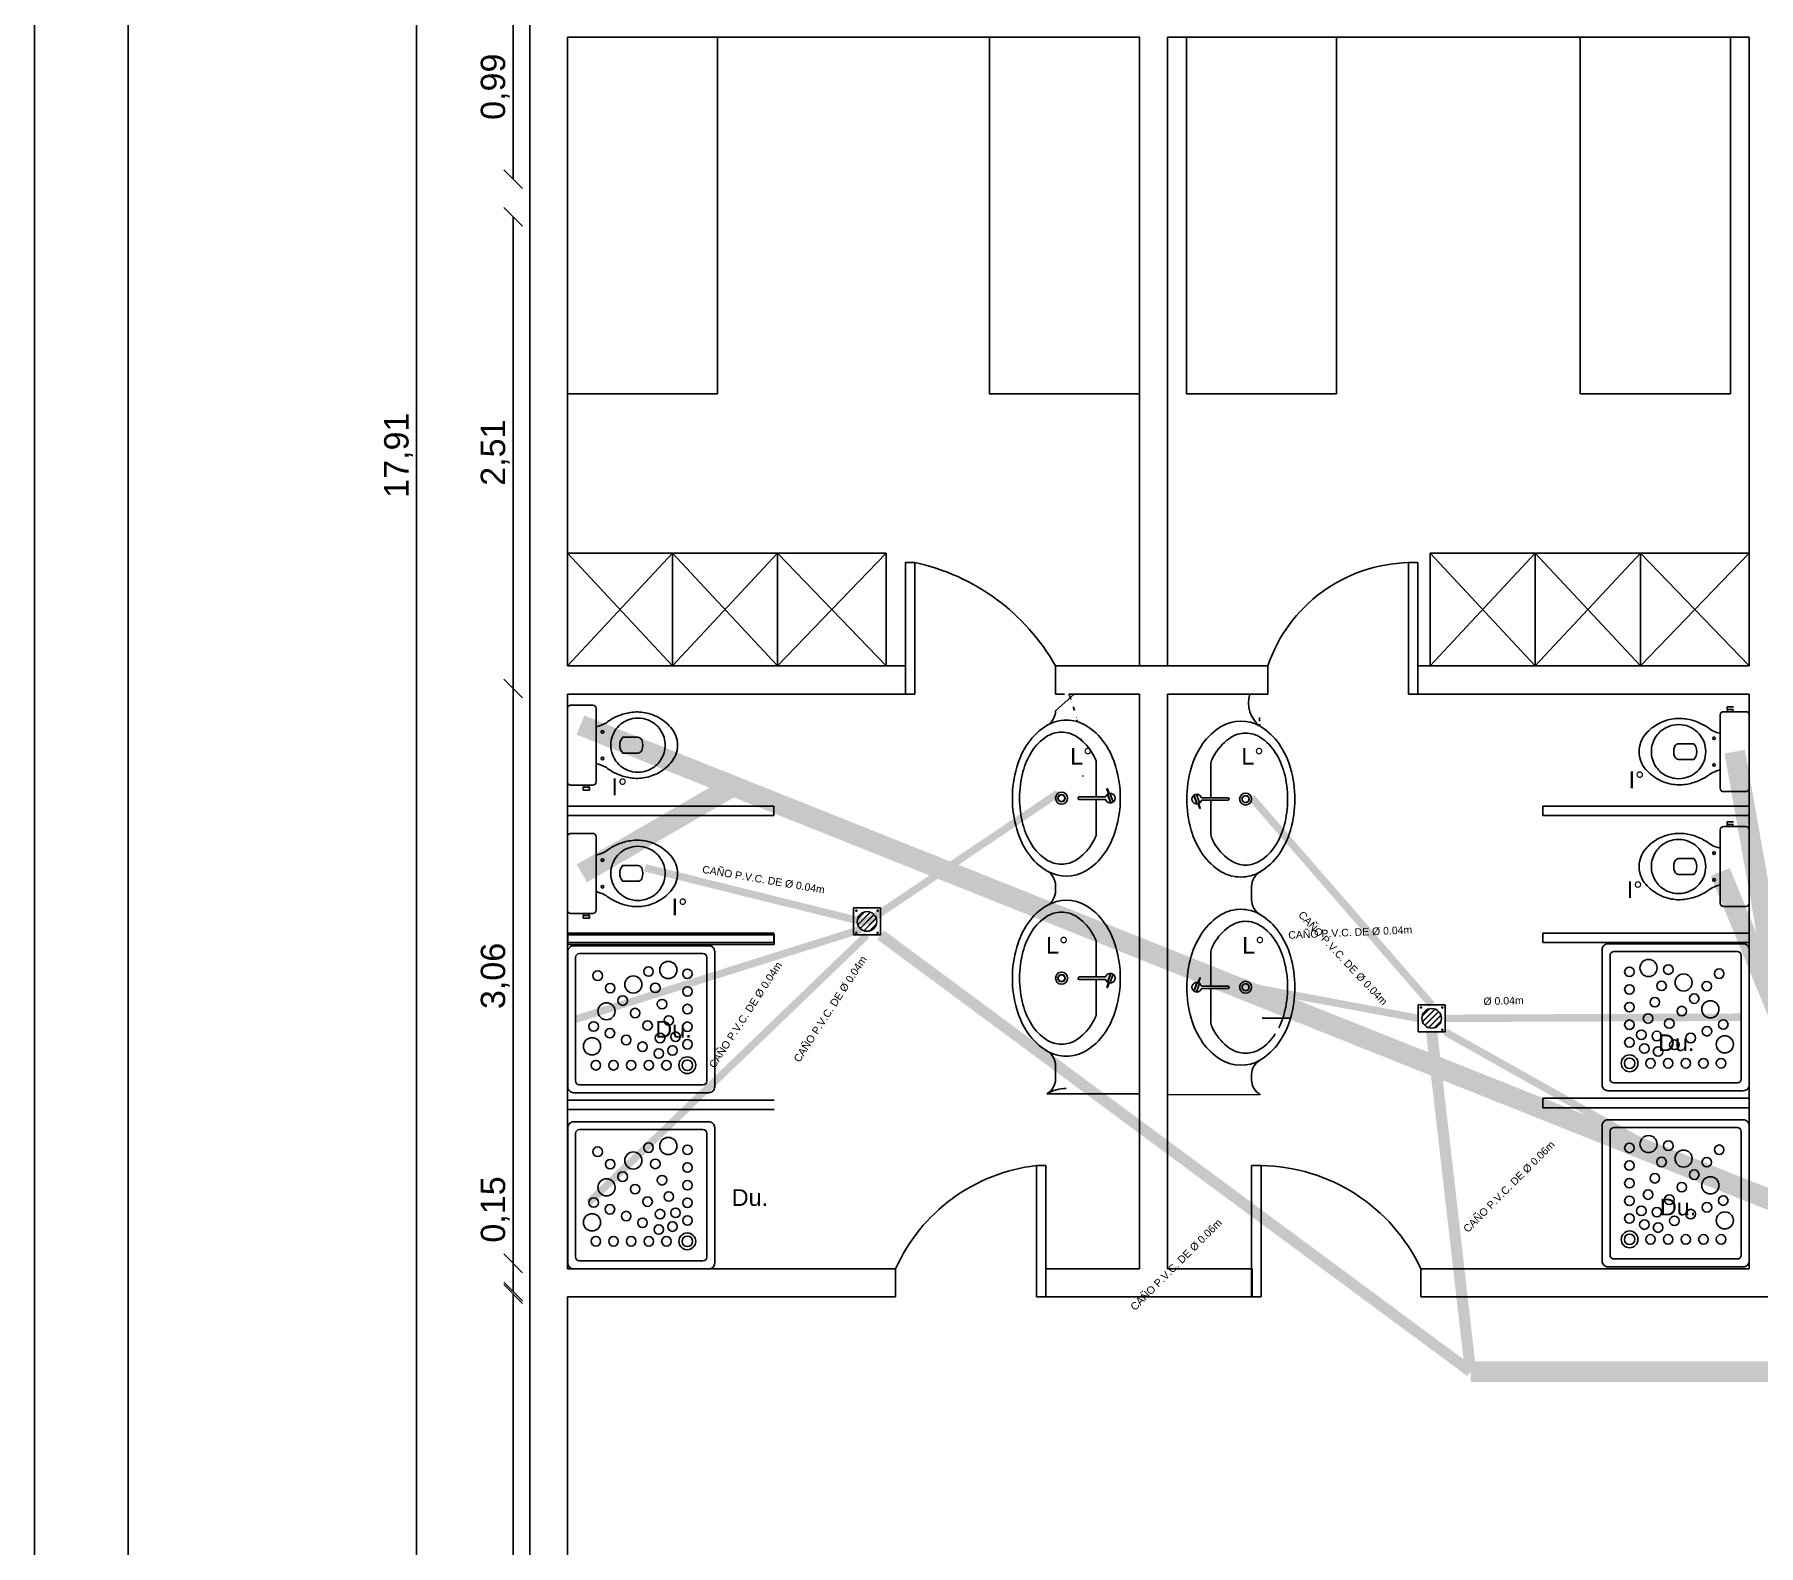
# Model space of a CAD drawing. Header units: millimetres. Extents: x 2439 to 2849, y 1282 to 1398.
# Drawn here: x 2698.82 to 2708.01, y 1337.84 to 1345.9 of the extents above; entities that cross this region are included whole.
import ezdxf

# ---------------------------------------------------------------- set-up
doc = ezdxf.new("R2010")
doc.units = ezdxf.units.MM
doc.linetypes.add('DASHDOT', pattern=[1, 0.5, -0.25, 0, -0.25])
for name, color, linetype in [('Desagues primarios', 1, 'Continuous'), ('Desagues secundarios', 36, 'Continuous'), ('Instalaciones elctricas', 1, 'Continuous'), ('Muro', 3, 'Continuous'), ('S.SECUNDARIO', 32, 'Continuous')]:
    doc.layers.add(name, color=color, linetype=linetype)
doc.styles.get("Standard").update_dxf_attribs({"font": 'arial.ttf'})
doc.dimstyles.new('Joel', dxfattribs={"dimtxt": 0.13, "dimasz": 0.1, "dimexe": 1.25, "dimexo": 0.625, "dimgap": 0.0176, "dimtad": 1, "dimtxsty": 'Standard', "dimblk": 'OBLIQUE', "dimcen": 2.5, "dimse1": 1, "dimse2": 1, "dimclre": 256, "dimadec": 0, "dimazin": 0, "dimtfac": 1, "dimtmove": 0, "dimatfit": 3, "dimldrblk": 'OBLIQUE', "dimfxl": 1, "dimarcsym": 0})

# ---------------------------------------------------------------- blocks, each defined once
blk = doc.blocks.new('Armario')
for p, q in [((-0.1018, 0.3676), (-1.8018, 0.3676)), ((-1.8018, 0.3676), (-1.2418, 0.3676)), ((-1.2418, 0.3676), (-1.8018, -0.2324)), ((-1.8018, 0.3676), (-1.2418, -0.2324)), ((-1.8018, 0.3676), (-1.8018, -0.2324)), ((-1.2418, 0.3676), (-1.2418, -0.2324)), ((-0.6818, 0.3676), (-1.2418, -0.2324)), ((-1.2418, -0.2324), (-1.2418, 0.3676)), ((-1.2418, 0.3676), (-0.6818, -0.2324)), ((-0.6818, -0.2324), (-0.6818, 0.3676)), ((-0.6818, 0.3676), (-0.1018, -0.2324)), ((-0.1018, 0.3676), (-0.6818, -0.2324)), ((-0.1018, -0.2324), (-0.1018, 0.3676)), ((-1.8018, -0.2324), (-0.1018, -0.2324)), ((-1.2418, -0.2324), (-0.6818, -0.2324))]:
    blk.add_line(p, q)
blk = doc.blocks.new('_Oblique')
at = {"color": 0, "linetype": 'ByBlock', "lineweight": -2}
blk.add_line((-0.5, -0.5), (0.5, 0.5), dxfattribs=at)
blk = doc.blocks.new('*D55')
at = {"color": 0, "lineweight": -2, "transparency": 16777216}
blk.add_line((2701.367, 1346.1116), (2701.367, 1345.1257), dxfattribs=at)
at = {"layer": 'Defpoints', "color": 0, "transparency": 16777216}
for p in [(2708.5759, 1346.1116), (2701.367, 1345.1257), (2708.5759, 1345.1257)]:
    blk.add_point(p, dxfattribs=at)
at = {"color": 0, "lineweight": -2, "transparency": 16777216, "xscale": 0.1, "yscale": 0.1, "zscale": 0.1}
for p, rotation in [((2701.367, 1346.1116), 90), ((2701.367, 1345.1257), 270)]:
    blk.add_blockref('_Oblique', p, dxfattribs=dict(at, rotation=rotation))
at = {"color": 0, "transparency": 16777216, "insert": (2701.2713, 1345.6187), "char_height": 0.13, "attachment_point": 5, "rotation": 90}
blk.add_mtext('0,99', dxfattribs=at)
blk = doc.blocks.new('*D56')
at = {"color": 0, "lineweight": -2, "transparency": 16777216}
blk.add_line((2701.367, 1344.9257), (2701.367, 1342.4116), dxfattribs=at)
at = {"layer": 'Defpoints', "color": 0, "transparency": 16777216}
for p in [(2708.5759, 1344.9257), (2701.367, 1342.4116), (2708.5759, 1342.4116)]:
    blk.add_point(p, dxfattribs=at)
at = {"color": 0, "lineweight": -2, "transparency": 16777216, "xscale": 0.1, "yscale": 0.1, "zscale": 0.1}
for p, rotation in [((2701.367, 1344.9257), 90), ((2701.367, 1342.4116), 270)]:
    blk.add_blockref('_Oblique', p, dxfattribs=dict(at, rotation=rotation))
at = {"color": 0, "transparency": 16777216, "insert": (2701.2713, 1343.6687), "char_height": 0.13, "attachment_point": 5, "rotation": 90}
blk.add_mtext('2,51', dxfattribs=at)
blk = doc.blocks.new('*D57')
at = {"color": 0, "lineweight": -2, "transparency": 16777216}
blk.add_line((2701.367, 1342.4116), (2701.367, 1339.3486), dxfattribs=at)
at = {"layer": 'Defpoints', "color": 0, "transparency": 16777216}
for p in [(2702.1259, 1342.4116), (2701.367, 1339.3486), (2702.1259, 1339.3486)]:
    blk.add_point(p, dxfattribs=at)
at = {"color": 0, "lineweight": -2, "transparency": 16777216, "xscale": 0.1, "yscale": 0.1, "zscale": 0.1}
for p, rotation in [((2701.367, 1342.4116), 90), ((2701.367, 1339.3486), 270)]:
    blk.add_blockref('_Oblique', p, dxfattribs=dict(at, rotation=rotation))
at = {"color": 0, "transparency": 16777216, "insert": (2701.2713, 1340.8801), "char_height": 0.13, "attachment_point": 5, "rotation": 90}
blk.add_mtext('3,06', dxfattribs=at)
blk = doc.blocks.new('*D58')
at = {"color": 0, "lineweight": -2, "transparency": 16777216}
for p, q in [((2701.367, 1339.3486), (2701.367, 1339.8225)), ((2701.367, 1339.1986), (2701.367, 1339.3486))]:
    blk.add_line(p, q, dxfattribs=at)
at = {"layer": 'Defpoints', "color": 0, "transparency": 16777216}
for p in [(2701.367, 1339.3486), (2703.8759, 1339.3486), (2703.8759, 1339.1986)]:
    blk.add_point(p, dxfattribs=at)
at = {"color": 0, "lineweight": -2, "transparency": 16777216, "xscale": 0.1, "yscale": 0.1, "zscale": 0.1}
for p, rotation in [((2701.367, 1339.3486), 90), ((2701.367, 1339.1986), 270)]:
    blk.add_blockref('_Oblique', p, dxfattribs=dict(at, rotation=rotation))
at = {"color": 0, "transparency": 16777216, "insert": (2701.2713, 1339.6356), "char_height": 0.13, "attachment_point": 5, "rotation": 90}
blk.add_mtext('0,15', dxfattribs=at)
blk = doc.blocks.new('*D59')
at = {"color": 0, "lineweight": -2, "transparency": 16777216}
blk.add_line((2701.367, 1339.1851), (2701.367, 1334.8986), dxfattribs=at)
at = {"layer": 'Defpoints', "color": 0, "transparency": 16777216}
for p in [(2702.1259, 1339.1851), (2701.367, 1334.8986), (2702.1259, 1334.8986)]:
    blk.add_point(p, dxfattribs=at)
at = {"color": 0, "lineweight": -2, "transparency": 16777216, "xscale": 0.1, "yscale": 0.1, "zscale": 0.1}
for p, rotation in [((2701.367, 1339.1851), 90), ((2701.367, 1334.8986), 270)]:
    blk.add_blockref('_Oblique', p, dxfattribs=dict(at, rotation=rotation))
at = {"color": 0, "transparency": 16777216, "insert": (2701.2713, 1337.0419), "char_height": 0.13, "attachment_point": 5, "rotation": 90}
blk.add_mtext('4,29', dxfattribs=at)
blk = doc.blocks.new('*D61')
at = {"color": 0, "lineweight": -2, "transparency": 16777216}
blk.add_line((2700.8521, 1352.6116), (2700.8521, 1334.6986), dxfattribs=at)
at = {"layer": 'Defpoints', "color": 0, "transparency": 16777216}
for p in [(2705.9259, 1352.6116), (2700.8521, 1334.6986), (2705.9259, 1334.6986)]:
    blk.add_point(p, dxfattribs=at)
at = {"color": 0, "lineweight": -2, "transparency": 16777216, "xscale": 0.1, "yscale": 0.1, "zscale": 0.1}
for p, rotation in [((2700.8521, 1352.6116), 90), ((2700.8521, 1334.6986), 270)]:
    blk.add_blockref('_Oblique', p, dxfattribs=dict(at, rotation=rotation))
at = {"color": 0, "transparency": 16777216, "insert": (2700.7563, 1343.6551), "char_height": 0.13, "attachment_point": 5, "rotation": 90}
blk.add_mtext('17,91', dxfattribs=at)

msp = doc.modelspace()

# ---------------------------------------------------------------- hatches: boundary and pattern name
at = {"layer": 'S.SECUNDARIO', "ltscale": 0.6}
h = msp.add_hatch(dxfattribs=at)
h.set_pattern_fill('JIS_LC_8', color=256, scale=0.002891, style=0)
h.set_pattern_definition([(45, (2703.200876, 1341.11823), (-0.0159453, 0.0159453), []), (45, (2703.202032, 1341.11823), (-0.0159453, 0.0159453), [])])
h.paths.add_polyline_path([(2703.20088, 1341.17075, 1), (2703.30591, 1341.17075, 1)])
h = msp.add_hatch(dxfattribs=at)
h.set_pattern_fill('JIS_LC_8', color=256, scale=0.002891, style=0)
h.set_pattern_definition([(45, (2706.211089, 1340.601749), (-0.0159453, 0.0159453), []), (45, (2706.212245, 1340.601749), (-0.0159453, 0.0159453), [])])
h.paths.add_polyline_path([(2706.21109, 1340.65426, 1), (2706.31612, 1340.65426, 1)])

# ---------------------------------------------------------------- linework, layer by layer
at = {"ltscale": 0.01}
for p, q in [((2698.81504, 1326.2896), (2698.81504, 1357.21825)), ((2699.31504, 1356.71825), (2699.31504, 1326.7896))]:
    msp.add_line(p, q, dxfattribs=at)
for p, q in [((2701.45606, 1354.32318), (2701.45606, 1329.32318)), ((2703.45838, 1342.38252), (2703.45838, 1343.08252)), ((2703.45838, 1343.08252), (2703.50838, 1343.08252)), ((2703.50838, 1343.08252), (2703.50838, 1342.38252)), ((2706.1896, 1343.08252), (2706.1396, 1343.08252)), ((2706.1396, 1343.08252), (2706.1396, 1342.38252)), ((2706.1896, 1342.38252), (2706.1896, 1343.08252)), ((2703.45838, 1342.53252), (2703.45838, 1342.38252)), ((2704.25838, 1342.53252), (2704.25838, 1342.38252)), ((2705.3896, 1342.53252), (2705.3896, 1342.38252)), ((2706.1896, 1342.53252), (2706.1896, 1342.38252)), ((2703.50838, 1342.38252), (2703.45838, 1342.38252)), ((2704.25838, 1342.38252), (2704.30625, 1342.38252)), ((2704.35838, 1342.38252), (2704.25838, 1342.293)), ((2704.32918, 1342.38252), (2704.70606, 1342.38252)), ((2704.70606, 1342.36835), (2704.70606, 1340.32728)), ((2705.3896, 1342.38252), (2704.85606, 1342.38252)), ((2706.1396, 1342.38252), (2706.1896, 1342.38252)), ((2704.85606, 1342.33932), (2704.85606, 1341.36062)), ((2707.85575, 1342.3144), (2707.83871, 1342.3144)), ((2707.83871, 1342.3144), (2707.83871, 1342.29926)), ((2707.83871, 1342.29926), (2707.87278, 1342.29926)), ((2707.84155, 1342.29926), (2707.84155, 1342.28838)), ((2707.87278, 1342.3144), (2707.85575, 1342.3144)), ((2707.86994, 1342.28838), (2707.86994, 1342.29926)), ((2704.47587, 1341.83387), (2704.47587, 1342.01127)), ((2705.08632, 1342.00645), (2705.08632, 1341.82905)), ((2701.74218, 1341.89701), (2701.74218, 1341.88613)), ((2701.77057, 1341.88613), (2701.77057, 1341.89701)), ((2701.77341, 1341.88613), (2701.73934, 1341.88613)), ((2701.73934, 1341.88613), (2701.73934, 1341.87098)), ((2701.73934, 1341.87098), (2701.75638, 1341.87098)), ((2701.75638, 1341.87098), (2701.77341, 1341.87098)), ((2701.77341, 1341.87098), (2701.77341, 1341.88613)), ((2704.06656, 1341.82747), (2704.06656, 1341.82747)), ((2704.38461, 1341.83387), (2704.52144, 1341.83387)), ((2704.38461, 1341.82108), (2704.52144, 1341.82108)), ((2704.47587, 1341.64368), (2704.47587, 1341.82108)), ((2704.54116, 1341.85119), (2704.53246, 1341.87629)), ((2704.54358, 1341.85203), (2704.53487, 1341.87713)), ((2704.55146, 1341.8019), (2704.53553, 1341.84804)), ((2704.55279, 1341.80197), (2704.53662, 1341.8488)), ((2704.56488, 1341.80615), (2704.54871, 1341.85297)), ((2704.56597, 1341.80691), (2704.55004, 1341.85305)), ((2704.99622, 1341.84321), (2705.01215, 1341.79708)), ((2704.99731, 1341.84398), (2705.01348, 1341.79715)), ((2705.0094, 1341.84815), (2705.02557, 1341.80133)), ((2705.01073, 1341.84822), (2705.02666, 1341.80209)), ((2705.01861, 1341.79809), (2705.02732, 1341.773)), ((2705.02103, 1341.79893), (2705.02973, 1341.77384)), ((2705.17758, 1341.82905), (2705.04075, 1341.82905)), ((2705.17758, 1341.81626), (2705.04075, 1341.81626)), ((2705.08632, 1341.81626), (2705.08632, 1341.63886)), ((2705.49563, 1341.82265), (2705.49563, 1341.82265)), ((2701.65606, 1341.78565), (2702.75606, 1341.78565)), ((2701.65606, 1341.78565), (2702.75606, 1341.78565)), ((2701.65606, 1341.73565), (2702.75606, 1341.73565)), ((2701.65606, 1341.73565), (2702.75606, 1341.73565)), ((2702.75606, 1341.73565), (2702.75606, 1341.78565)), ((2704.8538, 1341.78565), (2704.85606, 1341.78565)), ((2704.8538, 1341.73565), (2704.85606, 1341.73565)), ((2706.85606, 1341.78565), (2707.95606, 1341.78565)), ((2706.85606, 1341.78565), (2706.85606, 1341.73565)), ((2706.85606, 1341.73565), (2707.95606, 1341.73565)), ((2707.85575, 1341.70207), (2707.83871, 1341.70207)), ((2707.83871, 1341.70207), (2707.83871, 1341.68693)), ((2707.83871, 1341.68693), (2707.87278, 1341.68693)), ((2707.84155, 1341.68693), (2707.84155, 1341.67604)), ((2707.87278, 1341.70207), (2707.85575, 1341.70207)), ((2707.86994, 1341.67604), (2707.86994, 1341.68693)), ((2704.25838, 1341.36196), (2704.25838, 1341.33367)), ((2704.85606, 1339.31954), (2704.85606, 1341.36062)), ((2705.30375, 1341.28527), (2705.30375, 1341.36062)), ((2705.30381, 1341.28177), (2705.30381, 1341.35713)), ((2701.77341, 1341.20276), (2701.73934, 1341.20276)), ((2701.73934, 1341.20276), (2701.73934, 1341.18762)), ((2701.73934, 1341.18762), (2701.75638, 1341.18762)), ((2701.74218, 1341.21364), (2701.74218, 1341.20276)), ((2701.75638, 1341.18762), (2701.77341, 1341.18762)), ((2701.77057, 1341.20276), (2701.77057, 1341.21364)), ((2701.77341, 1341.18762), (2701.77341, 1341.20276)), ((2701.65606, 1341.10885), (2702.75606, 1341.10885)), ((2701.65796, 1341.04836), (2701.65796, 1341.09836)), ((2701.65796, 1341.09836), (2702.75796, 1341.09836)), ((2702.75606, 1341.05885), (2702.75606, 1341.10885)), ((2702.75796, 1341.09836), (2702.75796, 1341.04836)), ((2707.95606, 1341.10885), (2706.85606, 1341.10885)), ((2706.85606, 1341.10885), (2706.85606, 1341.05885)), ((2707.95606, 1341.05885), (2707.95606, 1341.10885)), ((2701.65606, 1341.05885), (2702.75606, 1341.05885)), ((2702.75796, 1341.04836), (2701.65796, 1341.04836)), ((2704.47587, 1341.05195), (2704.47587, 1340.87455)), ((2705.08625, 1340.82614), (2705.08625, 1341.00354)), ((2706.85606, 1341.05885), (2707.95606, 1341.05885)), ((2704.55146, 1340.89372), (2704.53553, 1340.84759)), ((2704.55279, 1340.89365), (2704.53662, 1340.84683)), ((2704.56488, 1340.88948), (2704.54871, 1340.84265)), ((2704.56597, 1340.88871), (2704.55004, 1340.84258)), ((2704.38461, 1340.87455), (2704.52144, 1340.87455)), ((2704.38461, 1340.86176), (2704.52144, 1340.86176)), ((2704.47587, 1340.86176), (2704.47587, 1340.68436)), ((2704.54116, 1340.84443), (2704.53246, 1340.81934)), ((2704.54358, 1340.84359), (2704.53487, 1340.8185)), ((2704.99615, 1340.79918), (2705.01209, 1340.84532)), ((2704.99724, 1340.79842), (2705.01342, 1340.84524)), ((2705.00933, 1340.79424), (2705.02551, 1340.84107)), ((2705.01066, 1340.79417), (2705.02659, 1340.84031)), ((2705.01854, 1340.8443), (2705.02725, 1340.8694)), ((2705.02096, 1340.84346), (2705.02966, 1340.86856)), ((2705.17751, 1340.82614), (2705.04068, 1340.82614)), ((2705.17751, 1340.81335), (2705.04068, 1340.81335)), ((2705.08625, 1340.63595), (2705.08625, 1340.81335)), ((2705.51075, 1340.65479), (2705.35942, 1340.65479)), ((2704.25831, 1340.40612), (2704.25831, 1340.33077)), ((2704.25838, 1340.40263), (2704.25838, 1340.32728)), ((2704.70606, 1339.34857), (2704.70606, 1340.32728)), ((2705.30375, 1340.32594), (2705.30375, 1340.35423)), ((2704.21178, 1340.25218), (2704.70606, 1340.25218)), ((2705.34822, 1340.24857), (2704.85606, 1340.24735)), ((2701.65796, 1340.21753), (2702.75796, 1340.21753)), ((2702.75796, 1340.16753), (2701.65796, 1340.16753)), ((2707.95606, 1340.22802), (2706.85606, 1340.22802)), ((2706.85606, 1340.22802), (2706.85606, 1340.17802)), ((2706.85606, 1340.17802), (2707.95606, 1340.17802)), ((2704.20606, 1339.86954), (2704.15606, 1339.86954)), ((2704.15606, 1339.86954), (2704.15606, 1339.16954)), ((2704.20606, 1339.16954), (2704.20606, 1339.86954)), ((2705.30375, 1339.16954), (2705.30375, 1339.86954)), ((2705.30375, 1339.86954), (2705.35375, 1339.86954)), ((2705.35375, 1339.16954), (2705.35375, 1339.86954)), ((2704.26724, 1339.31954), (2704.70606, 1339.31954)), ((2705.30375, 1339.31954), (2704.85606, 1339.31954)), ((2704.15606, 1339.16954), (2704.20606, 1339.16954)), ((2705.30375, 1339.16954), (2705.35375, 1339.16954))]:
    msp.add_line(p, q)
at = {"color": 0}
for p, q in [((2701.69975, 1340.97872), (2701.69975, 1340.32057)), ((2702.37879, 1340.99961), (2701.72064, 1340.99961)), ((2702.39968, 1340.32057), (2702.39968, 1340.97872)), ((2707.21433, 1340.33106), (2707.21433, 1340.98921)), ((2707.23523, 1341.01011), (2707.89338, 1341.01011)), ((2707.91427, 1340.98921), (2707.91427, 1340.33106)), ((2701.72064, 1340.29967), (2702.37879, 1340.29967)), ((2707.89338, 1340.31017), (2707.23523, 1340.31017)), ((2702.37879, 1340.06127), (2701.72064, 1340.06127)), ((2707.23523, 1340.07177), (2707.89338, 1340.07177)), ((2701.69975, 1340.04038), (2701.69975, 1339.38223)), ((2702.39968, 1339.38223), (2702.39968, 1340.04038)), ((2707.21433, 1339.39272), (2707.21433, 1340.05087)), ((2707.91427, 1340.05087), (2707.91427, 1339.39272)), ((2701.72064, 1339.36133), (2702.37879, 1339.36133)), ((2707.89338, 1339.37183), (2707.23523, 1339.37183))]:
    msp.add_line(p, q, dxfattribs=at)
for points in [[(2701.65606, 1345.88252), (2702.45606, 1345.88252), (2702.45606, 1343.98252), (2701.65606, 1343.98252), (2701.65606, 1345.88252)], [(2703.90606, 1345.88252), (2704.70606, 1345.88252), (2704.70606, 1343.98252), (2703.90606, 1343.98252), (2703.90606, 1345.88252)], [(2704.95606, 1345.88252), (2705.75606, 1345.88252), (2705.75606, 1343.98252), (2704.95606, 1343.98252), (2704.95606, 1345.88252)], [(2707.05606, 1345.88252), (2707.85606, 1345.88252), (2707.85606, 1343.98252), (2707.05606, 1343.98252), (2707.05606, 1345.88252)]]:
    msp.add_lwpolyline(points)
for points in [[(2701.65606, 1342.10994), (2701.65606, 1341.91402, 0.4180357), (2701.6731, 1341.89701), (2701.79187, 1341.89701, 0.4242171), (2701.80985, 1341.91404), (2701.80985, 1342.3055, 0.4301318), (2701.79187, 1342.32288), (2701.77057, 1342.32288), (2701.74218, 1342.32288), (2701.6731, 1342.32288, 0.4180357), (2701.65606, 1342.30586)], [(2707.95606, 1342.07545), (2707.95606, 1342.27136, 0.4180357), (2707.93903, 1342.28838), (2707.82026, 1342.28838, 0.4242171), (2707.80228, 1342.27134), (2707.80228, 1341.87989, 0.4301318), (2707.82026, 1341.86251), (2707.84155, 1341.86251), (2707.86994, 1341.86251), (2707.93903, 1341.86251, 0.4180357), (2707.95606, 1341.87953)], [(2701.88745, 1342.10994, -0.1805203), (2701.92294, 1342.20458, -0.1671584), (2702.00338, 1342.25142, -0.1), (2702.06016, 1342.25142, -0.0962911), (2702.10748, 1342.23297, -0.1333202), (2702.1548, 1342.1866, -0.150886), (2702.17704, 1342.10994, -0.150886), (2702.1548, 1342.03329, -0.1333202), (2702.10748, 1341.98691, -0.0962911), (2702.06016, 1341.96846, -0.1), (2702.00338, 1341.96846, -0.1671584), (2701.92294, 1342.01531, -0.1805203)], [(2707.72467, 1342.07545, -0.1805203), (2707.68918, 1341.98081, -0.1671584), (2707.60874, 1341.93396, -0.1), (2707.55196, 1341.93396, -0.0962911), (2707.50464, 1341.95242, -0.1333202), (2707.45732, 1341.99879, -0.150886), (2707.43508, 1342.07545, -0.150886), (2707.45732, 1342.1521, -0.1333202), (2707.50464, 1342.19847, -0.0962911), (2707.55196, 1342.21693, -0.1), (2707.60874, 1342.21693, -0.1671584), (2707.68918, 1342.17008, -0.1805203)], [(2702.05259, 1342.13833, 0.276984), (2702.03177, 1342.15206), (2701.95133, 1342.15206, 0.3932584), (2701.95133, 1342.06783), (2702.03177, 1342.06783, 0.276984), (2702.05259, 1342.08155, 0.2)], [(2707.55953, 1342.04706, 0.276984), (2707.58035, 1342.03333), (2707.66079, 1342.03333, 0.3932584), (2707.66079, 1342.11756), (2707.58035, 1342.11756, 0.276984), (2707.55953, 1342.10384, 0.2)], [(2701.65606, 1341.42657), (2701.65606, 1341.23066, 0.4180357), (2701.6731, 1341.21364), (2701.79187, 1341.21364, 0.4242171), (2701.80985, 1341.23068), (2701.80985, 1341.62213, 0.4301318), (2701.79187, 1341.63951), (2701.77057, 1341.63951), (2701.74218, 1341.63951), (2701.6731, 1341.63951, 0.4180357), (2701.65606, 1341.62249)], [(2707.95606, 1341.46311), (2707.95606, 1341.65903, 0.4180357), (2707.93903, 1341.67604), (2707.82026, 1341.67604, 0.4242171), (2707.80228, 1341.65901), (2707.80228, 1341.26756, 0.4301318), (2707.82026, 1341.25018), (2707.84155, 1341.25018), (2707.86994, 1341.25018), (2707.93903, 1341.25018, 0.4180357), (2707.95606, 1341.26719)], [(2701.88745, 1341.42657, -0.1805203), (2701.92294, 1341.52121, -0.1671584), (2702.00338, 1341.56806, -0.1), (2702.06016, 1341.56806, -0.0962911), (2702.10748, 1341.5496, -0.1333202), (2702.1548, 1341.50323, -0.150886), (2702.17704, 1341.42657, -0.150886), (2702.1548, 1341.34992, -0.1333202), (2702.10748, 1341.30355, -0.0962911), (2702.06016, 1341.28509, -0.1), (2702.00338, 1341.28509, -0.1671584), (2701.92294, 1341.33194, -0.1805203)], [(2707.72467, 1341.46311, -0.1805203), (2707.68918, 1341.36847, -0.1671584), (2707.60874, 1341.32163, -0.1), (2707.55196, 1341.32163, -0.0962911), (2707.50464, 1341.34008, -0.1333202), (2707.45732, 1341.38646, -0.150886), (2707.43508, 1341.46311, -0.150886), (2707.45732, 1341.53977, -0.1333202), (2707.50464, 1341.58614, -0.0962911), (2707.55196, 1341.60459, -0.1), (2707.60874, 1341.60459, -0.1671584), (2707.68918, 1341.55775, -0.1805203)], [(2702.05259, 1341.45497, 0.276984), (2702.03177, 1341.46869), (2701.95133, 1341.46869, 0.3932584), (2701.95133, 1341.38446), (2702.03177, 1341.38446, 0.276984), (2702.05259, 1341.39818, 0.2)], [(2707.55953, 1341.43472, 0.276984), (2707.58035, 1341.421), (2707.66079, 1341.421, 0.3932584), (2707.66079, 1341.50523), (2707.58035, 1341.50523, 0.276984), (2707.55953, 1341.4915, 0.2)]]:
    msp.add_lwpolyline(points, format="xyb", close=True)
for points in [[(2701.80985, 1342.20721), (2701.83303, 1342.21452, 0.0607785), (2701.86426, 1342.22966, -0.0619902), (2701.91821, 1342.26183, -0.0678678), (2701.98445, 1342.28266, -0.0864797), (2702.06016, 1342.28455, -0.0851656), (2702.13587, 1342.26042, -0.0982979), (2702.20685, 1342.20458, -0.1820041), (2702.24281, 1342.10994, -0.1820041), (2702.20685, 1342.01531, -0.0982979), (2702.13587, 1341.95947, -0.0851656), (2702.06016, 1341.93534, -0.0864797), (2701.98445, 1341.93723, -0.0678678), (2701.91821, 1341.95805, -0.0619902), (2701.86426, 1341.99023, 0.0607785), (2701.83303, 1342.00537), (2701.80985, 1342.01268)], [(2707.80228, 1341.97818), (2707.77909, 1341.97087, 0.0607785), (2707.74786, 1341.95573, -0.0619902), (2707.69392, 1341.92355, -0.0678678), (2707.62767, 1341.90273, -0.0864797), (2707.55196, 1341.90084, -0.0851656), (2707.47625, 1341.92497, -0.0982979), (2707.40527, 1341.98081, -0.1820041), (2707.36931, 1342.07545, -0.1820041), (2707.40527, 1342.17008, -0.0982979), (2707.47625, 1342.22592, -0.0851656), (2707.55196, 1342.25005, -0.0864797), (2707.62767, 1342.24816, -0.0678678), (2707.69392, 1342.22734, -0.0619902), (2707.74786, 1342.19516, 0.0607785), (2707.77909, 1342.18002), (2707.80228, 1342.17271)], [(2707.80228, 1341.36585), (2707.77909, 1341.35854, 0.0607785), (2707.74786, 1341.3434, -0.0619902), (2707.69392, 1341.31122, -0.0678678), (2707.62767, 1341.2904, -0.0864797), (2707.55196, 1341.28851, -0.0851656), (2707.47625, 1341.31264, -0.0982979), (2707.40527, 1341.36847, -0.1820041), (2707.36931, 1341.46311, -0.1820041), (2707.40527, 1341.55775, -0.0982979), (2707.47625, 1341.61358, -0.0851656), (2707.55196, 1341.63772, -0.0864797), (2707.62767, 1341.63582, -0.0678678), (2707.69392, 1341.615, -0.0619902), (2707.74786, 1341.58283, 0.0607785), (2707.77909, 1341.56769), (2707.80228, 1341.56038)], [(2701.80985, 1341.52384), (2701.83303, 1341.53115, 0.0607785), (2701.86426, 1341.54629, -0.0619902), (2701.91821, 1341.57847, -0.0678678), (2701.98445, 1341.59929, -0.0864797), (2702.06016, 1341.60118, -0.0851656), (2702.13587, 1341.57705, -0.0982979), (2702.20685, 1341.52121, -0.1820041), (2702.24281, 1341.42657, -0.1820041), (2702.20685, 1341.33194, -0.0982979), (2702.13587, 1341.2761, -0.0851656), (2702.06016, 1341.25197, -0.0864797), (2701.98445, 1341.25386, -0.0678678), (2701.91821, 1341.27468, -0.0619902), (2701.86426, 1341.30686, 0.0607785), (2701.83303, 1341.322), (2701.80985, 1341.32931)]]:
    msp.add_lwpolyline(points, format="xyb")
for points in [[(2702.44147, 1341.01006, 0.4142136), (2702.41013, 1341.0414), (2701.6893, 1341.0414, 0.4142136), (2701.65796, 1341.01006), (2701.65796, 1340.28923, 0.4142136), (2701.6893, 1340.25789), (2702.41013, 1340.25789, 0.4142136), (2702.44147, 1340.28923)], [(2707.17255, 1341.02055, -0.4142136), (2707.20389, 1341.05189), (2707.92472, 1341.05189, -0.4142136), (2707.95606, 1341.02055), (2707.95606, 1340.29972, -0.4142136), (2707.92472, 1340.26838), (2707.20389, 1340.26838, -0.4142136), (2707.17255, 1340.29972)], [(2702.44147, 1340.07172, 0.4142136), (2702.41013, 1340.10306), (2701.6893, 1340.10306, 0.4142136), (2701.65796, 1340.07172), (2701.65796, 1339.35089, 0.4142136), (2701.6893, 1339.31954), (2702.41013, 1339.31954, 0.4142136), (2702.44147, 1339.35089)], [(2707.17255, 1340.08221, -0.4142136), (2707.20389, 1340.11355), (2707.92472, 1340.11355, -0.4142136), (2707.95606, 1340.08221), (2707.95606, 1339.36138, -0.4142136), (2707.92472, 1339.33004), (2707.20389, 1339.33004, -0.4142136), (2707.17255, 1339.36138)]]:
    msp.add_lwpolyline(points, format="xyb", close=True, dxfattribs=at)
for centre, radius in [((2701.84312, 1342.18092), 0.0071), ((2707.76901, 1342.14642), 0.0071), ((2701.84312, 1342.03896), 0.0071), ((2707.76901, 1342.00447), 0.0071), ((2704.2904, 1341.82747), 0.03198), ((2704.2904, 1341.82747), 0.01919), ((2704.2904, 1341.82747), 0.01791), ((2705.27179, 1341.82265), 0.03198), ((2705.27179, 1341.82265), 0.01919), ((2705.27179, 1341.82265), 0.01791), ((2707.76901, 1341.53409), 0.0071), ((2701.84312, 1341.49755), 0.0071), ((2701.84312, 1341.3556), 0.0071), ((2707.76901, 1341.39213), 0.0071), ((2704.2904, 1340.86815), 0.03198), ((2704.2904, 1340.86815), 0.01919), ((2704.2904, 1340.86815), 0.01791), ((2705.27172, 1340.81974), 0.03198), ((2705.27172, 1340.81974), 0.01919), ((2705.27172, 1340.81974), 0.01791)]:
    msp.add_circle(centre, radius)
for centre, radius in [((2701.81759, 1340.88177), 0.02539), ((2702.0075, 1340.83474), 0.04562), ((2702.08872, 1340.9035), 0.02539), ((2702.19418, 1340.91207), 0.04562), ((2702.29616, 1340.89157), 0.02539), ((2707.31786, 1340.90206), 0.02539), ((2707.41984, 1340.92256), 0.04562), ((2707.5253, 1340.91399), 0.02539), ((2707.60652, 1340.84524), 0.04562), ((2707.79643, 1340.89227), 0.02539), ((2701.88407, 1340.81529), 0.02539), ((2702.1247, 1340.81663), 0.02539), ((2702.29616, 1340.79754), 0.02539), ((2707.31786, 1340.80804), 0.02539), ((2707.48932, 1340.82713), 0.02539), ((2707.72995, 1340.82578), 0.02539), ((2701.86462, 1340.69186), 0.04562), ((2701.95055, 1340.7488), 0.02539), ((2702.01704, 1340.68232), 0.02539), ((2702.16068, 1340.72977), 0.02539), ((2702.29616, 1340.70352), 0.02539), ((2707.31786, 1340.71402), 0.02539), ((2707.45334, 1340.74026), 0.02539), ((2707.59698, 1340.69282), 0.02539), ((2707.66347, 1340.7593), 0.02539), ((2707.7494, 1340.70235), 0.04562), ((2701.79594, 1340.61086), 0.02539), ((2702.08352, 1340.61584), 0.02539), ((2702.19666, 1340.6429), 0.02539), ((2702.29616, 1340.6095), 0.02539), ((2707.31786, 1340.61999), 0.02539), ((2707.41736, 1340.6534), 0.02539), ((2707.5305, 1340.62633), 0.02539), ((2707.73121, 1340.58537), 0.02539), ((2707.81808, 1340.62135), 0.02539), ((2701.78729, 1340.50517), 0.04562), ((2701.88281, 1340.57488), 0.02539), ((2701.96967, 1340.5389), 0.02539), ((2702.05653, 1340.50292), 0.02539), ((2702.15, 1340.54935), 0.02539), ((2702.23264, 1340.55604), 0.02539), ((2702.29616, 1340.51548), 0.02539), ((2707.31786, 1340.52597), 0.02539), ((2707.38138, 1340.56653), 0.02539), ((2707.39753, 1340.49337), 0.02539), ((2707.46402, 1340.55985), 0.02539), ((2707.55748, 1340.51341), 0.02539), ((2707.64435, 1340.54939), 0.02539), ((2707.82673, 1340.51567), 0.04562), ((2701.80779, 1340.40414), 0.02539), ((2701.90181, 1340.40414), 0.02539), ((2701.99583, 1340.40414), 0.02539), ((2702.08985, 1340.40414), 0.02539), ((2702.1434, 1340.46693), 0.02539), ((2702.18388, 1340.40414), 0.02539), ((2702.21649, 1340.48287), 0.02539), ((2702.29522, 1340.40414), 0.04475), ((2702.29522, 1340.40414), 0.02804), ((2707.3188, 1340.41464), 0.04475), ((2707.3188, 1340.41464), 0.02804), ((2707.43014, 1340.41464), 0.02539), ((2707.47062, 1340.47743), 0.02539), ((2707.52417, 1340.41464), 0.02539), ((2707.61819, 1340.41464), 0.02539), ((2707.71221, 1340.41464), 0.02539), ((2707.80623, 1340.41464), 0.02539), ((2701.81759, 1339.94343), 0.02539), ((2702.08872, 1339.96516), 0.02539), ((2702.19418, 1339.97373), 0.04562), ((2702.29616, 1339.95322), 0.02539), ((2707.31786, 1339.96372), 0.02539), ((2707.41984, 1339.98422), 0.04562), ((2707.5253, 1339.97565), 0.02539), ((2707.79643, 1339.95392), 0.02539), ((2701.88407, 1339.87695), 0.02539), ((2702.0075, 1339.8964), 0.04562), ((2702.1247, 1339.87829), 0.02539), ((2702.29616, 1339.8592), 0.02539), ((2707.31786, 1339.8697), 0.02539), ((2707.48932, 1339.88879), 0.02539), ((2707.60652, 1339.9069), 0.04562), ((2707.72995, 1339.88744), 0.02539), ((2701.86462, 1339.75352), 0.04562), ((2701.95055, 1339.81046), 0.02539), ((2702.16068, 1339.79143), 0.02539), ((2702.29616, 1339.76518), 0.02539), ((2707.31786, 1339.77567), 0.02539), ((2707.45334, 1339.80192), 0.02539), ((2707.59698, 1339.75447), 0.02539), ((2707.66347, 1339.82096), 0.02539), ((2707.7494, 1339.76401), 0.04562), ((2701.79594, 1339.67252), 0.02539), ((2702.01704, 1339.74398), 0.02539), ((2702.08352, 1339.6775), 0.02539), ((2702.19666, 1339.70456), 0.02539), ((2702.29616, 1339.67116), 0.02539), ((2707.31786, 1339.68165), 0.02539), ((2707.41736, 1339.71506), 0.02539), ((2707.5305, 1339.68799), 0.02539), ((2707.81808, 1339.68301), 0.02539), ((2701.78729, 1339.56683), 0.04562), ((2701.88281, 1339.63654), 0.02539), ((2701.96967, 1339.60055), 0.02539), ((2702.15, 1339.61101), 0.02539), ((2702.23264, 1339.6177), 0.02539), ((2702.29616, 1339.57714), 0.02539), ((2707.31786, 1339.58763), 0.02539), ((2707.38138, 1339.62819), 0.02539), ((2707.46402, 1339.62151), 0.02539), ((2707.55748, 1339.57507), 0.02539), ((2707.64435, 1339.61105), 0.02539), ((2707.73121, 1339.64703), 0.02539), ((2707.82673, 1339.57733), 0.04562), ((2702.05653, 1339.56457), 0.02539), ((2702.1434, 1339.52859), 0.02539), ((2702.21649, 1339.54453), 0.02539), ((2702.29522, 1339.4658), 0.04475), ((2707.3188, 1339.47629), 0.04475), ((2707.3188, 1339.47629), 0.02804), ((2707.39753, 1339.55502), 0.02539), ((2707.43014, 1339.47629), 0.02539), ((2707.47062, 1339.53909), 0.02539), ((2707.52417, 1339.47629), 0.02539), ((2707.61819, 1339.47629), 0.02539), ((2707.71221, 1339.47629), 0.02539), ((2707.80623, 1339.47629), 0.02539), ((2701.80779, 1339.4658), 0.02539), ((2701.90181, 1339.4658), 0.02539), ((2701.99583, 1339.4658), 0.02539), ((2702.08985, 1339.4658), 0.02539), ((2702.18388, 1339.4658), 0.02539), ((2702.29522, 1339.4658), 0.02804)]:
    msp.add_circle(centre, radius, dxfattribs=at)
for centre, radius, start, end in [((2703.27356, 1341.97595), 1.13121, 29.472867, 78.019458), ((2706.15858, 1342.27026), 0.81248, 91.339068, 161.168608), ((2703.27356, 1341.97595), 1.13121, 19.46232, 21.063934), ((2705.44464, 1342.33492), 0.15713, 162.369645, 232.180567), ((2706.15858, 1342.27026), 0.81248, 171.827478, 172.058404), ((2704.16884, 1342.293), 0.08954, 300.412887, 0), ((2703.27356, 1341.97595), 1.13121, 16.403266, 17.421654), ((2703.27356, 1341.97595), 1.13121, 14.367303, 14.540248), ((2706.15858, 1342.27026), 0.81248, 180.867798, 182.248854), ((2704.37709, 1341.93823), 0.32183, 120.412887, 145.304846), ((2704.2904, 1342.03307), 0.14615, 90, 123.060386), ((2704.31598, 1342.04036), 0.20282, 90, 120.892441), ((2704.2904, 1342.03307), 0.14615, 56.939614, 90), ((2704.31598, 1342.04036), 0.20282, 59.107559, 90), ((2703.27356, 1341.97595), 1.13121, 13.209998, 13.750907), ((2704.25488, 1341.93823), 0.32183, 34.695154, 59.107559), ((2705.30731, 1341.93341), 0.32183, 120.892441, 145.304846), ((2705.24621, 1342.03554), 0.20282, 59.781652, 120.892441), ((2705.27179, 1342.02825), 0.14615, 90, 123.060386), ((2705.27179, 1342.02825), 0.14615, 56.939614, 90), ((2706.15858, 1342.27026), 0.81248, 183.452051, 184.197246), ((2705.1851, 1341.93341), 0.32183, 34.695154, 59.107559), ((2704.47378, 1341.87129), 0.43944, 145.304846, 163.999055), ((2704.4562, 1341.86997), 0.38414, 147.528808, 165.233261), ((2704.3544, 1341.93475), 0.26347, 123.060386, 147.528808), ((2704.2264, 1341.93475), 0.26347, 32.471192, 56.939614), ((2703.27356, 1341.97595), 1.13121, 8.180059, 8.636007), ((2704.1246, 1341.86997), 0.38414, 26.188072, 32.471192), ((2704.15818, 1341.87129), 0.43944, 16.000945, 34.695154), ((2705.40401, 1341.86647), 0.43944, 145.304846, 163.999055), ((2705.33579, 1341.92993), 0.26347, 123.060386, 147.528808), ((2705.20779, 1341.92993), 0.26347, 32.471192, 56.939614), ((2705.08841, 1341.86647), 0.43944, 16.000945, 34.695154), ((2704.62658, 1341.82747), 0.59839, 163.999055, 180), ((2704.41191, 1342.01127), 0.06395, 0, 26.188072), ((2704.00538, 1341.82747), 0.59839, 0, 16.000945), ((2705.55681, 1341.82265), 0.59839, 163.999055, 180), ((2705.15028, 1342.00645), 0.06395, 153.811928, 180), ((2705.43759, 1341.86514), 0.38414, 147.528808, 153.811928), ((2705.10599, 1341.86514), 0.38414, 14.766739, 32.471192), ((2704.93561, 1341.82265), 0.59839, 0, 16.000945), ((2704.61741, 1341.82747), 0.55085, 165.233261, 180), ((2703.27356, 1341.97595), 1.13121, 358.315615, 358.571743), ((2704.94479, 1341.82265), 0.55085, 0, 14.766739), ((2704.62658, 1341.82747), 0.59839, 180, 196.000945), ((2704.61741, 1341.82747), 0.55085, 180, 194.766739), ((2704.38461, 1341.82747), 0.0064, 90, 270), ((2704.52144, 1341.84027), 0.0064, 270, 336.421822), ((2704.52144, 1341.81468), 0.0064, 23.578178, 90), ((2704.55075, 1341.82747), 0.02558, 203.578178, 156.421822), ((2704.53367, 1341.87671), 0.00128, 19.134199, 199.134199), ((2704.00538, 1341.82747), 0.59839, 343.999055, 0), ((2705.55681, 1341.82265), 0.59839, 180, 196.000945), ((2705.01144, 1341.82265), 0.02558, 23.578178, 336.421822), ((2705.04075, 1341.83544), 0.0064, 203.578178, 270), ((2705.04075, 1341.80986), 0.0064, 90, 156.421822), ((2705.17758, 1341.82265), 0.0064, 270, 90), ((2704.94479, 1341.82265), 0.55085, 345.233261, 0), ((2704.93561, 1341.82265), 0.59839, 343.999055, 0), ((2705.02852, 1341.77342), 0.00128, 199.134199, 19.134199), ((2704.47378, 1341.78366), 0.43944, 196.000945, 214.695154), ((2704.4562, 1341.78498), 0.38414, 194.766739, 212.471192), ((2704.1246, 1341.78498), 0.38414, 327.528808, 333.811928), ((2704.41191, 1341.64368), 0.06395, 333.811928, 0), ((2704.15818, 1341.78366), 0.43944, 325.304846, 343.999055), ((2705.40401, 1341.77883), 0.43944, 196.000945, 214.695154), ((2705.15028, 1341.63886), 0.06395, 180, 206.188072), ((2705.10599, 1341.78016), 0.38414, 327.528808, 345.233261), ((2705.08841, 1341.77883), 0.43944, 325.304846, 343.999055), ((2704.37709, 1341.71671), 0.32183, 214.695154, 239.107559), ((2704.3544, 1341.7202), 0.26347, 212.471192, 236.939614), ((2704.2264, 1341.7202), 0.26347, 303.060386, 327.528808), ((2704.25488, 1341.71671), 0.32183, 300.892441, 325.304846), ((2705.30731, 1341.71189), 0.32183, 214.695154, 239.107559), ((2705.43759, 1341.78016), 0.38414, 206.188072, 212.471192), ((2705.33579, 1341.71538), 0.26347, 212.471192, 236.939614), ((2705.1851, 1341.71189), 0.32183, 300.412887, 325.304846), ((2705.20779, 1341.71538), 0.26347, 303.060386, 327.528808), ((2704.2904, 1341.62187), 0.14615, 236.939614, 270), ((2704.31598, 1341.61459), 0.20282, 239.107559, 239.781652), ((2704.31598, 1341.61459), 0.20282, 239.781652, 300.892441), ((2704.16884, 1341.36196), 0.08954, 0, 59.781652), ((2704.2904, 1341.62187), 0.14615, 270, 303.060386), ((2705.24621, 1341.60976), 0.20282, 239.107559, 270), ((2705.27179, 1341.61705), 0.14615, 236.939614, 270), ((2705.24621, 1341.60976), 0.20282, 270, 300.892441), ((2705.27179, 1341.61705), 0.14615, 270, 303.060386), ((2705.39335, 1341.35713), 0.08954, 120.412887, 180), ((2704.37709, 1340.97891), 0.32183, 120.892441, 145.304846), ((2704.31598, 1341.08104), 0.20282, 120.218348, 120.892441), ((2704.16884, 1341.33367), 0.08954, 300.218348, 0), ((2704.31598, 1341.08104), 0.20282, 59.107559, 120.218348), ((2704.25488, 1340.97891), 0.32183, 34.695154, 59.107559), ((2705.39328, 1341.28527), 0.08954, 180, 239.587113), ((2704.47378, 1340.91197), 0.43944, 145.304846, 163.999055), ((2704.3544, 1340.97543), 0.26347, 123.060386, 147.528808), ((2704.2904, 1341.07375), 0.14615, 90, 123.060386), ((2704.2904, 1341.07375), 0.14615, 56.939614, 90), ((2704.2264, 1340.97543), 0.26347, 32.471192, 56.939614), ((2704.15818, 1340.91197), 0.43944, 16.000945, 34.695154), ((2705.30724, 1340.9305), 0.32183, 120.892441, 145.304846), ((2705.24614, 1341.03263), 0.20282, 90, 120.892441), ((2705.27172, 1341.02534), 0.14615, 90, 123.060386), ((2705.24614, 1341.03263), 0.20282, 59.107559, 90), ((2705.27172, 1341.02534), 0.14615, 56.939614, 90), ((2705.18504, 1340.9305), 0.32183, 34.695154, 59.587113), ((2704.4562, 1340.91064), 0.38414, 147.528808, 165.233261), ((2704.1246, 1340.91064), 0.38414, 26.188072, 32.471192), ((2704.41191, 1341.05195), 0.06395, 0, 26.188072), ((2705.40394, 1340.86356), 0.43944, 145.304846, 163.999055), ((2705.43753, 1340.86224), 0.38414, 147.528808, 153.811928), ((2705.33572, 1340.92702), 0.26347, 123.060386, 147.528808), ((2705.20772, 1340.92702), 0.26347, 32.471192, 56.939614), ((2705.10592, 1340.86224), 0.38414, 14.766739, 32.471192), ((2705.08834, 1340.86356), 0.43944, 16.000945, 34.695154), ((2704.62658, 1340.86815), 0.59839, 163.999055, 180), ((2704.61741, 1340.86815), 0.55085, 165.233261, 180), ((2704.00538, 1340.86815), 0.59839, 0, 16.000945), ((2705.55674, 1340.81974), 0.59839, 163.999055, 180), ((2705.15021, 1341.00354), 0.06395, 153.811928, 180), ((2704.93554, 1340.81974), 0.59839, 0, 16.000945), ((2704.52144, 1340.88094), 0.0064, 270, 336.421822), ((2704.55075, 1340.86815), 0.02558, 203.578178, 156.421822), ((2704.94472, 1340.81974), 0.55085, 0, 14.766739), ((2704.62658, 1340.86815), 0.59839, 180, 196.000945), ((2704.61741, 1340.86815), 0.55085, 180, 194.766739), ((2704.38461, 1340.86815), 0.0064, 90, 270), ((2704.52144, 1340.85536), 0.0064, 23.578178, 90), ((2704.53367, 1340.81892), 0.00128, 160.865801, 340.865801), ((2704.00538, 1340.86815), 0.59839, 343.999055, 0), ((2705.55674, 1340.81974), 0.59839, 180, 196.000945), ((2705.01137, 1340.81974), 0.02558, 23.578178, 336.421822), ((2705.02846, 1340.86898), 0.00128, 340.865801, 160.865801), ((2705.04068, 1340.83253), 0.0064, 203.578178, 270), ((2705.04068, 1340.80695), 0.0064, 90, 156.421822), ((2705.17751, 1340.81974), 0.0064, 270, 90), ((2704.94472, 1340.81974), 0.55085, 345.233261, 0), ((2704.93554, 1340.81974), 0.59839, 343.999055, 0), ((2704.47378, 1340.82433), 0.43944, 196.000945, 214.695154), ((2704.4562, 1340.82566), 0.38414, 194.766739, 212.471192), ((2704.15818, 1340.82433), 0.43944, 325.304846, 343.999055), ((2704.3544, 1340.76088), 0.26347, 212.471192, 236.939614), ((2704.2264, 1340.76088), 0.26347, 303.060386, 327.528808), ((2704.1246, 1340.82566), 0.38414, 327.528808, 333.811928), ((2704.41191, 1340.68436), 0.06395, 333.811928, 0), ((2705.40394, 1340.77593), 0.43944, 196.000945, 214.695154), ((2705.15021, 1340.63595), 0.06395, 180, 206.188072), ((2705.43753, 1340.77725), 0.38414, 206.188072, 212.471192), ((2705.10592, 1340.77725), 0.38414, 333.249147, 345.233261), ((2705.08834, 1340.77593), 0.43944, 325.304846, 343.999055), ((2704.37709, 1340.75739), 0.32183, 214.695154, 239.587113), ((2704.2904, 1340.66255), 0.14615, 236.939614, 270), ((2704.2904, 1340.66255), 0.14615, 270, 303.060386), ((2704.25488, 1340.75739), 0.32183, 300.892441, 325.304846), ((2705.30724, 1340.70898), 0.32183, 214.695154, 239.107559), ((2705.33572, 1340.71247), 0.26347, 212.471192, 236.939614), ((2705.18504, 1340.70898), 0.32183, 300.892441, 325.304846), ((2705.20772, 1340.71247), 0.26347, 303.060386, 327.528808), ((2704.31598, 1340.65526), 0.20282, 239.107559, 270), ((2704.16884, 1340.40263), 0.08954, 0, 59.587113), ((2704.31598, 1340.65526), 0.20282, 270, 300.892441), ((2705.24614, 1340.60686), 0.20282, 239.107559, 300.218348), ((2705.27172, 1340.61414), 0.14615, 236.939614, 270), ((2705.27172, 1340.61414), 0.14615, 270, 303.060386), ((2705.39328, 1340.35423), 0.08954, 120.218348, 180), ((2705.24614, 1340.60686), 0.20282, 300.218348, 300.892441), ((2704.16877, 1340.33077), 0.08954, 300.412887, 0), ((2704.31591, 1340.07813), 0.20282, 90, 120.892441), ((2705.39328, 1340.32594), 0.08954, 180, 239.781652), ((2705.24614, 1340.07331), 0.20282, 59.107559, 59.781652), ((2704.26378, 1338.93629), 0.93945, 96.584145, 155.923531), ((2705.33999, 1338.91283), 0.95682, 25.15533, 89.176299)]:
    msp.add_arc(centre, radius, start, end)
for centre, start, end in [((2701.72064, 1340.97872), 90, 180), ((2702.37879, 1340.97872), 0, 90), ((2707.23523, 1340.98921), 90, 180), ((2707.89338, 1340.98921), 0, 90), ((2707.23523, 1340.33106), 180, 270), ((2707.89338, 1340.33106), 270, 0), ((2701.72064, 1340.32057), 180, 270), ((2702.37879, 1340.32057), 270, 0), ((2701.72064, 1340.04038), 90, 180), ((2702.37879, 1340.04038), 0, 90), ((2707.23523, 1340.05087), 90, 180), ((2707.89338, 1340.05087), 0, 90), ((2701.72064, 1339.38223), 180, 270), ((2702.37879, 1339.38223), 270, 0), ((2707.23523, 1339.39272), 180, 270), ((2707.89338, 1339.39272), 270, 0)]:
    msp.add_arc(centre, 0.02089, start, end, dxfattribs=at)
at = {"layer": 'Desagues primarios', "const_width": 0.11}
for points in [[(2701.72553, 1342.21711), (2708.50449, 1339.51316)], [(2707.87918, 1342.07545), (2708.10606, 1340.80088)], [(2708.89234, 1338.77204), (2707.80228, 1341.43416)], [(2712.55027, 1338.77204), (2706.47092, 1338.77204)]]:
    msp.add_lwpolyline(points, dxfattribs=at)
at = {"layer": 'Desagues primarios'}
msp.add_lwpolyline([(2701.73295, 1341.42658, 0.11, 0.11, 0), (2702.53933, 1341.8925, 0.1, 0.1, 0)], format="xyseb", dxfattribs=at)
at = {"layer": 'Desagues secundarios', "const_width": 0.04}
for points in [[(2704.27254, 1341.854), (2703.24832, 1341.16438)], [(2706.2636, 1340.72654), (2705.30241, 1341.83186)], [(2702.07047, 1341.45616), (2703.24832, 1341.16438)], [(2703.22265, 1341.12828), (2701.69975, 1340.64964)], [(2703.25339, 1341.09847), (2701.77056, 1339.67252)], [(2706.19133, 1340.65426), (2705.3037, 1340.81974)], [(2707.91427, 1340.66014), (2706.33588, 1340.65426)], [(2707.79503, 1339.76401), (2706.33588, 1340.58199)]]:
    msp.add_lwpolyline(points, dxfattribs=at)
at = {"layer": 'Instalaciones elctricas'}
msp.add_lwpolyline([(2703.32567, 1341.09847, 0.06, 0.06, 0), (2706.47092, 1338.77204, 0.01, 0.01, 0)], format="xyseb", dxfattribs=at)
at = {"layer": 'Instalaciones elctricas', "const_width": 0.06}
msp.add_lwpolyline([(2706.2636, 1340.58199), (2706.47092, 1338.77204)], dxfattribs=at)
at = {"layer": 'Muro'}
for p, q in [((2701.45606, 1334.66954), (2701.45606, 1349.08252)), ((2701.45606, 1347.08252), (2701.45606, 1345.08252)), ((2701.65606, 1345.88252), (2704.70606, 1345.88252)), ((2704.70606, 1345.88252), (2701.85606, 1345.88252)), ((2704.70606, 1345.88252), (2704.70606, 1342.63252)), ((2707.95606, 1345.88252), (2704.85606, 1345.88252)), ((2704.85606, 1345.88252), (2704.85606, 1342.63252)), ((2707.95606, 1342.53252), (2707.95606, 1345.88252)), ((2704.70606, 1342.63252), (2704.70606, 1342.53252)), ((2704.70606, 1342.53252), (2704.70606, 1342.63252)), ((2704.85606, 1342.63252), (2704.85606, 1342.53252)), ((2703.45838, 1342.53252), (2701.65606, 1342.53252)), ((2704.70606, 1342.53252), (2704.25838, 1342.53252)), ((2704.70606, 1342.53252), (2705.3896, 1342.53252)), ((2706.1896, 1342.53252), (2707.95606, 1342.53252)), ((2703.45838, 1342.38252), (2701.65606, 1342.38252)), ((2704.70606, 1342.38252), (2704.40606, 1342.38252)), ((2704.70606, 1342.38252), (2704.40606, 1342.38252)), ((2704.70606, 1342.38252), (2704.40606, 1342.38252)), ((2704.70606, 1339.31954), (2704.70606, 1342.38252)), ((2704.85606, 1339.31954), (2704.85606, 1342.38252)), ((2705.15606, 1342.38252), (2704.85606, 1342.38252)), ((2706.1896, 1342.38252), (2707.95606, 1342.38252)), ((2707.95606, 1342.38252), (2707.95606, 1339.31954)), ((2703.30606, 1339.31954), (2701.65606, 1339.31954)), ((2701.65606, 1339.31954), (2703.40606, 1339.31954)), ((2703.40606, 1339.16954), (2703.40606, 1339.31954)), ((2704.70606, 1339.31954), (2704.20606, 1339.31954)), ((2704.20606, 1339.31954), (2704.70606, 1339.31954)), ((2704.20606, 1339.16954), (2704.20606, 1339.31954)), ((2705.30606, 1339.31954), (2704.85606, 1339.31954)), ((2705.30606, 1339.16954), (2705.30606, 1339.31954)), ((2707.95606, 1339.31954), (2706.20606, 1339.31954)), ((2706.20606, 1339.16954), (2706.20606, 1339.31954)), ((2703.30606, 1339.16954), (2701.65606, 1339.16954)), ((2701.65606, 1339.16954), (2703.40606, 1339.16954)), ((2705.30606, 1339.16954), (2704.20606, 1339.16954)), ((2704.20606, 1339.16954), (2704.70606, 1339.16954)), ((2708.10606, 1339.16954), (2706.20606, 1339.16954))]:
    msp.add_line(p, q, dxfattribs=at)
for points in [[(2701.65606, 1345.88252), (2701.65606, 1342.53252)], [(2701.65606, 1342.38252), (2701.65606, 1339.31954)], [(2701.65606, 1339.16954), (2701.65606, 1334.86954)]]:
    msp.add_lwpolyline(points, dxfattribs=at)
at = {"layer": 'S.SECUNDARIO'}
for p, q in [((2703.18111, 1341.24302), (2703.32567, 1341.24302)), ((2703.18111, 1341.09847), (2703.18111, 1341.24302)), ((2703.32567, 1341.24302), (2703.32567, 1341.09847)), ((2703.32567, 1341.09847), (2703.18111, 1341.09847)), ((2706.19133, 1340.72654), (2706.33588, 1340.72654)), ((2706.19133, 1340.58199), (2706.19133, 1340.72654)), ((2706.33588, 1340.72654), (2706.33588, 1340.58199)), ((2706.33588, 1340.58199), (2706.19133, 1340.58199))]:
    msp.add_line(p, q, dxfattribs=at)
at = {"layer": 'S.SECUNDARIO', "ltscale": 0.6}
for centre in [(2703.19634, 1341.22827), (2703.31036, 1341.22827), (2703.19634, 1341.10952), (2703.31036, 1341.10952), (2706.20656, 1340.71179), (2706.32057, 1340.71179), (2706.32057, 1340.59304)]:
    msp.add_circle(centre, 0.00307, dxfattribs=at)
at = {"layer": 'S.SECUNDARIO'}
for centre in [(2703.25339, 1341.17075), (2706.2636, 1340.65426)]:
    msp.add_circle(centre, 0.05243, dxfattribs=at)

# ---------------------------------------------------------------- block references
for p in [(2703.45787, 1342.76496), (2708.05787, 1342.76496)]:
    msp.add_blockref('Armario', p)

# ---------------------------------------------------------------- texts
at = {"linetype": 'DASHDOT', "ltscale": 0.05, "char_height": 0.0892528, "attachment_point": 1}
for s, insert, width in [('{\\fArial|b0|i0|c0|p34;L°}', (2704.336, 1342.09519), 0.1517635), ('{\\fArial|b0|i0|c0|p34;L°}', (2705.24901, 1342.09519), 0.1517635), ('{\\fArial|b0|i0|c0|p34;I°}', (2701.8904, 1341.9323), 0.2193464), ('{\\fArial|b0|i0|c0|p34;I°}', (2707.31333, 1341.96961), 0.2193464), ('{\\fArial|b0|i0|c0|p34;I°}', (2707.30372, 1341.38401), 0.2193464), ('{\\fArial|b0|i0|c0|p34;I°}', (2702.21165, 1341.29276), 0.2193464), ('{\\fArial|b0|i0|c0|p34;L°}', (2704.20741, 1341.08825), 0.1517635), ('{\\fArial|b0|i0|c0|p34;L°}', (2705.25365, 1341.08825), 0.1517635), ('{\\fArial|b0|i0|c0|p34;Du}.', (2702.12462, 1340.64078), 0.1842462), ('{\\fArial|b0|i0|c0|p34;Du}.', (2707.47062, 1340.56886), 0.1842462), ('{\\fArial|b0|i0|c0|p34;Du}.', (2702.53215, 1339.74382), 0.1842462), ('{\\fArial|b0|i0|c0|p34;Du}.', (2707.48023, 1339.6934), 0.1842462)]:
    msp.add_mtext(s, dxfattribs=dict(at, insert=insert, width=width))
at = {"char_height": 0.04, "attachment_point": 1}
for s, insert, width, rotation in [('{\\fArial|b0|i0|c0|p34;CAÑO P.V.C. DE %%C 0.04m}', (2702.37932, 1341.46922), 0.6664053, 350.324506), ('{\\fArial|b0|i0|c0|p34;CAÑO P.V.C. DE %%C 0.04m}', (2705.57864, 1341.22956), 0.6664053, 313.236412), ('{\\fArial|b0|i0|c0|p34;CAÑO P.V.C. DE %%C 0.04m}', (2705.49824, 1341.11783), 0.6664053, 2.51156), ('{\\fArial|b0|i0|c0|p34;CAÑO P.V.C. DE %%C 0.04m}', (2702.85939, 1340.43796), 0.6664053, 56.875831), ('{\\fArial|b0|i0|c0|p34;CAÑO P.V.C. DE %%C 0.04m}', (2702.40763, 1340.40675), 0.6664053, 56.875831), (' %%C 0.04m', (2706.52352, 1340.76396), 0.6664053, 1.715975), ('CAÑO P.V.C. DE %%C 0.06m', (2706.4279, 1339.53735), 0.6632191, 45.029781), ('CAÑO P.V.C. DE %%C 0.06m', (2704.65348, 1339.1216), 0.6632191, 45.029781)]:
    msp.add_mtext(s, dxfattribs=dict(at, insert=insert, width=width, rotation=rotation))

# ---------------------------------------------------------------- dimensions: what is measured, and where the dimension line sits
for base, p1, p2, picture, middle in [((2700.85206, 1334.69865), (2705.92594, 1352.61162), (2705.92594, 1334.69865), '*D61', (2700.75633, 1343.65514)), ((2701.36699, 1345.12571), (2708.57594, 1346.11162), (2708.57594, 1345.12571), '*D55', (2701.27126, 1345.61866)), ((2701.36699, 1342.41162), (2708.57594, 1344.92571), (2708.57594, 1342.41162), '*D56', (2701.27126, 1343.66866)), ((2701.36699, 1339.34865), (2702.12594, 1342.41162), (2702.12594, 1339.34865), '*D57', (2701.27126, 1340.88014)), ((2701.36699, 1339.34865), (2703.87594, 1339.19865), (2703.87594, 1339.34865), '*D58', (2701.27126, 1339.63558)), ((2701.36699, 1334.89865), (2702.12594, 1339.18511), (2702.12594, 1334.89865), '*D59', (2701.27126, 1337.04188))]:
    dim = msp.add_linear_dim(base=base, p1=p1, p2=p2, angle=90, dimstyle='Joel')
    dim.commit()
    dim.dimension.update_dxf_attribs({"geometry": picture, "text_midpoint": middle})

doc.saveas('drawing.dxf')
